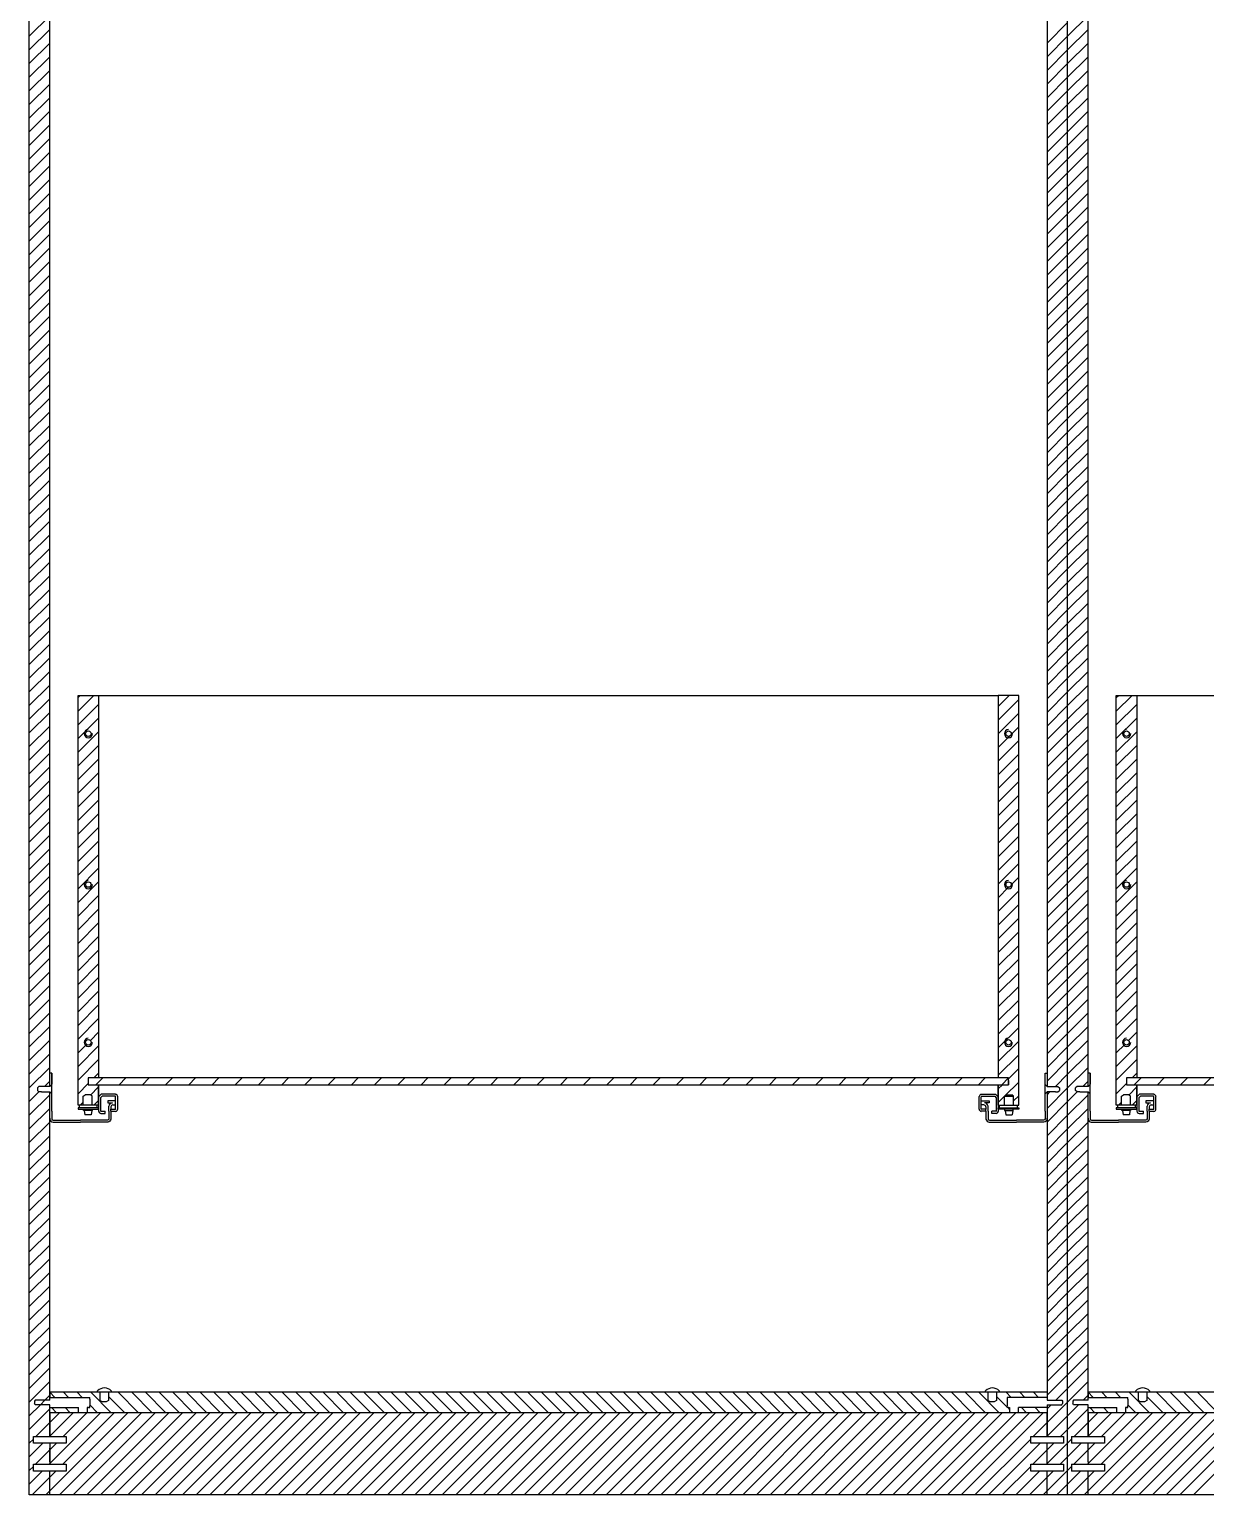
# Model space of a CAD drawing. Header units: centimetres. Extents: x -42 to 1204, y -514 to 706.
# Drawn here: x -41.6 to 44.5, y -510.8 to -403.5 of the extents above; entities that cross this region are included whole.
import ezdxf

# ---------------------------------------------------------------- set-up
doc = ezdxf.new("R2010")
doc.units = ezdxf.units.CM
doc.header["$MEASUREMENT"] = 0
for name, color, linetype in [('filatura', 8, 'Continuous'), ('Livello 1', 175, 'Continuous'), ('particolari', 7, 'Continuous')]:
    doc.layers.add(name, color=color, linetype=linetype)

msp = doc.modelspace()

# ---------------------------------------------------------------- hatches: boundary and pattern name
h = msp.add_hatch()
h.set_pattern_fill('JIS_WOOD', color=175, scale=1.7)
h.set_pattern_definition([(45, (-611.3846, -1293.5026), (-0.85, 0.85), [])])
h.paths.add_polyline_path([(30.11, -480.51), (30.11, -480.31), (-37.25, -480.31), (-37.25, -480.81), (-36.5, -480.81), (29.36, -480.81), (30.11, -480.81)])
h = msp.add_hatch()
h.set_pattern_fill('JIS_WOOD', color=175, scale=1.7)
h.set_pattern_definition([(45, (-535.3846, -1293.5026), (-0.85, 0.85), [])])
h.paths.add_polyline_path([(106.11, -480.51), (106.11, -480.31), (38.75, -480.31), (38.75, -480.81), (39.5, -480.81), (105.36, -480.81), (106.11, -480.81)])

# ---------------------------------------------------------------- linework, layer by layer
for p, q in [((-41.57, -510.83), (-41.57, -309.63)), ((34.43, -504.83), (34.43, -309.63)), ((34.43, -504.83), (34.43, -309.63)), ((32.93, -310.54), (32.93, -480.94)), ((-40.07, -406.48), (-40.07, -359.55)), ((35.93, -406.48), (35.93, -359.55)), ((-40.07, -407.98), (-40.07, -406.48)), ((35.93, -407.98), (35.93, -406.48)), ((-40.07, -454.9), (-40.07, -407.98)), ((35.93, -454.9), (35.93, -407.98)), ((-38, -482.31), (-38, -452.31)), ((-38, -452.31), (-36.5, -452.31)), ((-36.5, -452.31), (-36.5, -470.61)), ((-36.5, -452.31), (29.36, -452.31)), ((30.86, -452.31), (29.36, -452.31)), ((29.36, -452.31), (29.36, -470.61)), ((30.86, -482.31), (30.86, -452.31)), ((38, -482.31), (38, -452.31)), ((38, -452.31), (39.5, -452.31)), ((39.5, -452.31), (39.5, -470.61)), ((39.5, -452.31), (105.36, -452.31)), ((-40.07, -456.4), (-40.07, -454.9)), ((35.93, -456.4), (35.93, -454.9)), ((-40.07, -480.94), (-40.07, -456.4)), ((35.93, -480.94), (35.93, -456.4)), ((-36.5, -470.61), (-36.5, -480.31)), ((29.36, -470.61), (29.36, -479.51)), ((39.5, -470.61), (39.5, -479.51)), ((29.36, -479.51), (29.36, -480.31)), ((39.5, -479.51), (39.5, -480.31)), ((-40.07, -503.91), (-40.07, -481.34)), ((-37.25, -480.81), (-37.25, -480.81)), ((-36.5, -480.81), (-36.5, -481.41)), ((-36.5, -482.31), (-36.5, -480.81)), ((-36.5, -481.41), (-36.5, -481.61)), ((-36.5, -481.61), (-36.5, -481.81)), ((29.36, -480.81), (29.36, -481.41)), ((29.36, -482.31), (29.36, -480.81)), ((29.36, -481.41), (29.36, -481.61)), ((29.36, -481.61), (29.36, -481.81)), ((32.93, -481.34), (32.93, -503.91)), ((35.93, -503.91), (35.93, -481.34)), ((38.75, -480.81), (38.75, -480.81)), ((39.5, -480.81), (39.5, -481.41)), ((39.5, -482.31), (39.5, -480.81)), ((39.5, -481.41), (39.5, -481.61)), ((39.5, -481.61), (39.5, -481.81)), ((-36.5, -482.31), (-38, -482.31)), ((-36.5, -481.81), (-36.5, -482.31)), ((29.36, -481.81), (29.36, -482.31)), ((29.36, -482.31), (30.86, -482.31)), ((39.5, -482.31), (38, -482.31)), ((39.5, -481.81), (39.5, -482.31)), ((-40.07, -503.91), (-40.07, -503.33)), ((-40.07, -503.33), (-40.07, -503.71)), ((-36.57, -503.33), (-40.07, -503.33)), ((32.93, -503.33), (-40.07, -503.33)), ((-35.57, -503.33), (-36.57, -503.33)), ((-36.37, -503.33), (-36.57, -503.33)), ((29.59, -503.33), (28.59, -503.33)), ((28.79, -503.33), (28.59, -503.33)), ((35.93, -503.91), (35.93, -503.33)), ((35.93, -503.33), (35.93, -503.71)), ((39.43, -503.33), (35.93, -503.33)), ((108.93, -503.33), (35.93, -503.33)), ((40.43, -503.33), (39.43, -503.33)), ((39.63, -503.33), (39.43, -503.33)), ((-40.07, -504.83), (-40.07, -504.24)), ((-40.07, -506.56), (-40.07, -504.24)), ((-40.07, -504.83), (-40.07, -506.56)), ((-40.07, -504.83), (-40.07, -506.56)), ((32.93, -504.83), (-40.07, -504.83)), ((32.93, -504.24), (32.93, -504.83)), ((32.93, -506.56), (32.93, -504.83)), ((32.93, -504.83), (32.93, -506.56)), ((34.43, -510.83), (34.43, -504.83)), ((34.43, -510.83), (34.43, -504.83)), ((35.93, -504.83), (35.93, -504.24)), ((35.93, -506.56), (35.93, -504.24)), ((35.93, -504.83), (35.93, -506.56)), ((35.93, -504.83), (35.93, -506.56)), ((108.93, -504.83), (35.93, -504.83)), ((-41.57, -507.03), (-41.57, -506.93)), ((-41.57, -507.33), (-41.57, -507.03)), ((-41.57, -507.43), (-41.57, -507.33)), ((-40.07, -507.06), (-40.07, -508.43)), ((-40.07, -508.43), (-40.07, -507.43)), ((32.93, -508.6), (32.93, -507.06)), ((35.93, -508.43), (35.93, -507.06)), ((-40.07, -508.43), (-40.07, -508.6)), ((35.93, -508.43), (35.93, -508.6)), ((-41.27, -508.6), (-40.07, -508.6)), ((-40.07, -510.83), (-40.07, -509.1)), ((-40.07, -510.83), (-40.07, -509.1)), ((32.93, -510.83), (32.93, -509.1)), ((35.93, -510.83), (35.93, -509.1)), ((35.93, -510.83), (35.93, -509.1)), ((34.43, -510.83), (-41.57, -510.83)), ((110.43, -510.83), (34.43, -510.83))]:
    msp.add_line(p, q)
at = {"color": 175, "linetype": 'Continuous'}
for p, q in [((-41.57, -404.05), (-40.07, -402.55)), ((32.93, -404.55), (34.43, -403.05)), ((34.43, -404.05), (35.93, -402.55)), ((-41.57, -405.05), (-40.07, -403.55)), ((32.93, -405.55), (34.43, -404.05)), ((34.43, -405.05), (35.93, -403.55)), ((-41.57, -406.05), (-40.07, -404.55)), ((32.93, -406.55), (34.43, -405.05)), ((34.43, -406.05), (35.93, -404.55)), ((-41.57, -407.05), (-40.07, -405.55)), ((-41.57, -408.05), (-40.07, -406.55)), ((32.93, -407.55), (34.43, -406.05)), ((34.43, -407.05), (35.93, -405.55)), ((34.43, -408.05), (35.93, -406.55)), ((-41.57, -409.05), (-40.07, -407.55)), ((32.93, -408.55), (34.43, -407.05)), ((34.43, -409.05), (35.93, -407.55)), ((-41.57, -410.05), (-40.07, -408.55)), ((32.93, -409.55), (34.43, -408.05)), ((34.43, -410.05), (35.93, -408.55)), ((-41.57, -411.05), (-40.07, -409.55)), ((32.93, -410.55), (34.43, -409.05)), ((34.43, -411.05), (35.93, -409.55)), ((-41.57, -412.05), (-40.07, -410.55)), ((32.93, -411.55), (34.43, -410.05)), ((34.43, -412.05), (35.93, -410.55)), ((-41.57, -413.05), (-40.07, -411.55)), ((32.93, -412.55), (34.43, -411.05)), ((34.43, -413.05), (35.93, -411.55)), ((-41.57, -414.05), (-40.07, -412.55)), ((32.93, -413.55), (34.43, -412.05)), ((34.43, -414.05), (35.93, -412.55)), ((-41.57, -415.05), (-40.07, -413.55)), ((32.93, -414.55), (34.43, -413.05)), ((32.93, -415.55), (34.43, -414.05)), ((34.43, -415.05), (35.93, -413.55)), ((-41.57, -416.05), (-40.07, -414.55)), ((32.93, -416.55), (34.43, -415.05)), ((34.43, -416.05), (35.93, -414.55)), ((-41.57, -417.05), (-40.07, -415.55)), ((32.93, -417.55), (34.43, -416.05)), ((34.43, -417.05), (35.93, -415.55)), ((-41.57, -418.05), (-40.07, -416.55)), ((32.93, -418.55), (34.43, -417.05)), ((34.43, -418.05), (35.93, -416.55)), ((-41.57, -419.05), (-40.07, -417.55)), ((32.93, -419.55), (34.43, -418.05)), ((34.43, -419.05), (35.93, -417.55)), ((-41.57, -420.05), (-40.07, -418.55)), ((32.93, -420.55), (34.43, -419.05)), ((34.43, -420.05), (35.93, -418.55)), ((-41.57, -421.05), (-40.07, -419.55)), ((32.93, -421.55), (34.43, -420.05)), ((34.43, -421.05), (35.93, -419.55)), ((-41.57, -422.05), (-40.07, -420.55)), ((-41.57, -423.05), (-40.07, -421.55)), ((32.93, -422.55), (34.43, -421.05)), ((34.43, -422.05), (35.93, -420.55)), ((34.43, -423.05), (35.93, -421.55)), ((-41.57, -424.05), (-40.07, -422.55)), ((32.93, -423.55), (34.43, -422.05)), ((34.43, -424.05), (35.93, -422.55)), ((-41.57, -425.05), (-40.07, -423.55)), ((32.93, -424.55), (34.43, -423.05)), ((34.43, -425.05), (35.93, -423.55)), ((-41.57, -426.05), (-40.07, -424.55)), ((32.93, -425.55), (34.43, -424.05)), ((34.43, -426.05), (35.93, -424.55)), ((-41.57, -427.05), (-40.07, -425.55)), ((32.93, -426.55), (34.43, -425.05)), ((34.43, -427.05), (35.93, -425.55)), ((-41.57, -428.05), (-40.07, -426.55)), ((32.93, -427.55), (34.43, -426.05)), ((34.43, -428.05), (35.93, -426.55)), ((-41.57, -429.05), (-40.07, -427.55)), ((32.93, -428.55), (34.43, -427.05)), ((32.93, -429.55), (34.43, -428.05)), ((34.43, -429.05), (35.93, -427.55)), ((-41.57, -430.05), (-40.07, -428.55)), ((32.93, -430.55), (34.43, -429.05)), ((34.43, -430.05), (35.93, -428.55)), ((-41.57, -431.05), (-40.07, -429.55)), ((32.93, -431.55), (34.43, -430.05)), ((34.43, -431.05), (35.93, -429.55)), ((-41.57, -432.05), (-40.07, -430.55)), ((32.93, -432.55), (34.43, -431.05)), ((34.43, -432.05), (35.93, -430.55)), ((-41.57, -433.05), (-40.07, -431.55)), ((32.93, -433.55), (34.43, -432.05)), ((34.43, -433.05), (35.93, -431.55)), ((-41.57, -434.05), (-40.07, -432.55)), ((32.93, -434.55), (34.43, -433.05)), ((34.43, -434.05), (35.93, -432.55)), ((-41.57, -435.05), (-40.07, -433.55)), ((32.93, -435.55), (34.43, -434.05)), ((34.43, -435.05), (35.93, -433.55)), ((-41.57, -436.05), (-40.07, -434.55)), ((-41.57, -437.05), (-40.07, -435.55)), ((32.93, -436.55), (34.43, -435.05)), ((34.43, -436.05), (35.93, -434.55)), ((34.43, -437.05), (35.93, -435.55)), ((-41.57, -438.05), (-40.07, -436.55)), ((32.93, -437.55), (34.43, -436.05)), ((34.43, -438.05), (35.93, -436.55)), ((-41.57, -439.05), (-40.07, -437.55)), ((32.93, -438.55), (34.43, -437.05)), ((34.43, -439.05), (35.93, -437.55)), ((-41.57, -440.05), (-40.07, -438.55)), ((32.93, -439.55), (34.43, -438.05)), ((34.43, -440.05), (35.93, -438.55)), ((-41.57, -441.05), (-40.07, -439.55)), ((32.93, -440.55), (34.43, -439.05)), ((34.43, -441.05), (35.93, -439.55)), ((-41.57, -442.05), (-40.07, -440.55)), ((32.93, -441.55), (34.43, -440.05)), ((34.43, -442.05), (35.93, -440.55)), ((-41.57, -443.05), (-40.07, -441.55)), ((32.93, -442.55), (34.43, -441.05)), ((34.43, -443.05), (35.93, -441.55)), ((-41.57, -444.05), (-40.07, -442.55)), ((32.93, -443.55), (34.43, -442.05)), ((32.93, -444.55), (34.43, -443.05)), ((34.43, -444.05), (35.93, -442.55)), ((-41.57, -445.05), (-40.07, -443.55)), ((32.93, -445.55), (34.43, -444.05)), ((34.43, -445.05), (35.93, -443.55)), ((-41.57, -446.05), (-40.07, -444.55)), ((32.93, -446.55), (34.43, -445.05)), ((34.43, -446.05), (35.93, -444.55)), ((-41.57, -447.05), (-40.07, -445.55)), ((32.93, -447.55), (34.43, -446.05)), ((34.43, -447.05), (35.93, -445.55)), ((-41.57, -448.05), (-40.07, -446.55)), ((32.93, -448.55), (34.43, -447.05)), ((34.43, -448.05), (35.93, -446.55)), ((-41.57, -449.05), (-40.07, -447.55)), ((32.93, -449.55), (34.43, -448.05)), ((34.43, -449.05), (35.93, -447.55)), ((-41.57, -450.05), (-40.07, -448.55)), ((32.93, -450.55), (34.43, -449.05)), ((34.43, -450.05), (35.93, -448.55)), ((-41.57, -451.05), (-40.07, -449.55)), ((-41.57, -452.05), (-40.07, -450.55)), ((32.93, -451.55), (34.43, -450.05)), ((34.43, -451.05), (35.93, -449.55)), ((34.43, -452.05), (35.93, -450.55)), ((-41.57, -453.05), (-40.07, -451.55)), ((32.93, -452.55), (34.43, -451.05)), ((34.43, -453.05), (35.93, -451.55)), ((-41.57, -454.05), (-40.07, -452.55)), ((-38, -452.47), (-37.84, -452.31)), ((-38, -453.47), (-36.84, -452.31)), ((29.36, -453.12), (30.16, -452.31)), ((29.36, -454.12), (30.86, -452.62)), ((32.93, -453.55), (34.43, -452.05)), ((34.43, -454.05), (35.93, -452.55)), ((38, -452.47), (38.16, -452.31)), ((38, -453.47), (39.16, -452.31)), ((-41.57, -455.05), (-40.07, -453.55)), ((-38, -454.47), (-36.5, -452.97)), ((29.36, -455.12), (30.86, -453.62)), ((32.93, -454.55), (34.43, -453.05)), ((34.43, -455.05), (35.93, -453.55)), ((38, -454.47), (39.5, -452.97)), ((-41.57, -456.05), (-40.07, -454.55)), ((-38, -455.47), (-36.5, -453.97)), ((30.3, -455.18), (30.86, -454.62)), ((32.93, -455.55), (34.43, -454.05)), ((34.43, -456.05), (35.93, -454.55)), ((38, -455.47), (39.5, -453.97)), ((-41.57, -457.05), (-40.07, -455.55)), ((-38, -456.47), (-36.5, -454.97)), ((29.36, -456.12), (30.18, -455.3)), ((29.36, -457.12), (30.86, -455.62)), ((32.93, -456.55), (34.43, -455.05)), ((34.43, -457.05), (35.93, -455.55)), ((38, -456.47), (39.5, -454.97)), ((-41.57, -458.05), (-40.07, -456.55)), ((-38, -457.47), (-36.5, -455.97)), ((-38, -458.47), (-36.5, -456.97)), ((29.36, -458.12), (30.86, -456.62)), ((32.93, -457.55), (34.43, -456.05)), ((34.43, -458.05), (35.93, -456.55)), ((38, -457.47), (39.5, -455.97)), ((38, -458.47), (39.5, -456.97)), ((-41.57, -459.05), (-40.07, -457.55)), ((-38, -459.47), (-36.5, -457.97)), ((29.36, -459.12), (30.86, -457.62)), ((32.93, -458.55), (34.43, -457.05)), ((32.93, -459.55), (34.43, -458.05)), ((34.43, -459.05), (35.93, -457.55)), ((38, -459.47), (39.5, -457.97)), ((-41.57, -460.05), (-40.07, -458.55)), ((-38, -460.47), (-36.5, -458.97)), ((29.36, -460.12), (30.86, -458.62)), ((32.93, -460.55), (34.43, -459.05)), ((34.43, -460.05), (35.93, -458.55)), ((38, -460.47), (39.5, -458.97)), ((-41.57, -461.05), (-40.07, -459.55)), ((-38, -461.47), (-36.5, -459.97)), ((29.36, -461.12), (30.86, -459.62)), ((32.93, -461.55), (34.43, -460.05)), ((34.43, -461.05), (35.93, -459.55)), ((38, -461.47), (39.5, -459.97)), ((-41.57, -462.05), (-40.07, -460.55)), ((-38, -462.47), (-36.5, -460.97)), ((29.36, -462.12), (30.86, -460.62)), ((32.93, -462.55), (34.43, -461.05)), ((34.43, -462.05), (35.93, -460.55)), ((38, -462.47), (39.5, -460.97)), ((-41.57, -463.05), (-40.07, -461.55)), ((-38, -463.47), (-36.5, -461.97)), ((29.36, -463.12), (30.86, -461.62)), ((32.93, -463.55), (34.43, -462.05)), ((34.43, -463.05), (35.93, -461.55)), ((38, -463.47), (39.5, -461.97)), ((-41.57, -464.05), (-40.07, -462.55)), ((-38, -464.47), (-36.5, -462.97)), ((29.36, -464.12), (30.86, -462.62)), ((32.93, -464.55), (34.43, -463.05)), ((34.43, -464.05), (35.93, -462.55)), ((38, -464.47), (39.5, -462.97)), ((-41.57, -465.05), (-40.07, -463.55)), ((-38, -465.47), (-36.5, -463.97)), ((29.36, -465.12), (30.86, -463.62)), ((32.93, -465.55), (34.43, -464.05)), ((34.43, -465.05), (35.93, -463.55)), ((38, -465.47), (39.5, -463.97)), ((-41.57, -466.05), (-40.07, -464.55)), ((-41.57, -467.05), (-40.07, -465.55)), ((-38, -466.47), (-36.5, -464.97)), ((29.36, -466.12), (30.86, -464.62)), ((32.93, -466.55), (34.43, -465.05)), ((34.43, -466.05), (35.93, -464.55)), ((34.43, -467.05), (35.93, -465.55)), ((38, -466.47), (39.5, -464.97)), ((-41.57, -468.05), (-40.07, -466.55)), ((-38, -467.47), (-36.5, -465.97)), ((29.36, -467.12), (30.11, -466.36)), ((29.36, -468.12), (30.86, -466.62)), ((30.31, -466.17), (30.86, -465.62)), ((32.93, -467.55), (34.43, -466.05)), ((34.43, -468.05), (35.93, -466.55)), ((38, -467.47), (39.5, -465.97)), ((-41.57, -469.05), (-40.07, -467.55)), ((-38, -468.47), (-36.5, -466.97)), ((29.36, -469.12), (30.86, -467.62)), ((32.93, -468.55), (34.43, -467.05)), ((34.43, -469.05), (35.93, -467.55)), ((38, -468.47), (39.5, -466.97)), ((-41.57, -470.05), (-40.07, -468.55)), ((-38, -469.47), (-36.5, -467.97)), ((29.36, -470.12), (30.86, -468.62)), ((32.93, -469.55), (34.43, -468.05)), ((34.43, -470.05), (35.93, -468.55)), ((38, -469.47), (39.5, -467.97)), ((-41.57, -471.05), (-40.07, -469.55)), ((-38, -470.47), (-36.5, -468.97)), ((29.36, -471.12), (30.86, -469.62)), ((32.93, -470.55), (34.43, -469.05)), ((34.43, -471.05), (35.93, -469.55)), ((38, -470.47), (39.5, -468.97)), ((-41.57, -472.05), (-40.07, -470.55)), ((-38, -471.47), (-36.5, -469.97)), ((29.36, -472.12), (30.86, -470.62)), ((32.93, -471.55), (34.43, -470.05)), ((34.43, -472.05), (35.93, -470.55)), ((38, -471.47), (39.5, -469.97)), ((-41.57, -473.05), (-40.07, -471.55)), ((-38, -472.47), (-36.5, -470.97)), ((-38, -473.47), (-36.5, -471.97)), ((29.36, -473.12), (30.86, -471.62)), ((32.93, -472.55), (34.43, -471.05)), ((34.43, -473.05), (35.93, -471.55)), ((38, -472.47), (39.5, -470.97)), ((38, -473.47), (39.5, -471.97)), ((-41.57, -474.05), (-40.07, -472.55)), ((-38, -474.47), (-36.5, -472.97)), ((29.36, -474.12), (30.86, -472.62)), ((32.93, -473.55), (34.43, -472.05)), ((32.93, -474.55), (34.43, -473.05)), ((34.43, -474.05), (35.93, -472.55)), ((38, -474.47), (39.5, -472.97)), ((-41.57, -475.05), (-40.07, -473.55)), ((-38, -475.47), (-36.5, -473.97)), ((29.36, -475.12), (30.86, -473.62)), ((32.93, -475.55), (34.43, -474.05)), ((34.43, -475.05), (35.93, -473.55)), ((38, -475.47), (39.5, -473.97)), ((-41.57, -476.05), (-40.07, -474.55)), ((-38, -476.47), (-36.5, -474.97)), ((29.36, -476.12), (30.86, -474.62)), ((32.93, -476.55), (34.43, -475.05)), ((34.43, -476.05), (35.93, -474.55)), ((38, -476.47), (39.5, -474.97)), ((-41.57, -477.05), (-40.07, -475.55)), ((-38, -477.47), (-36.5, -475.97)), ((29.36, -477.12), (30.86, -475.62)), ((32.93, -477.55), (34.43, -476.05)), ((34.43, -477.05), (35.93, -475.55)), ((38, -477.47), (39.5, -475.97)), ((-41.57, -478.05), (-40.07, -476.55)), ((-37.1, -477.58), (-36.5, -476.97)), ((29.36, -478.12), (30.86, -476.62)), ((32.93, -478.55), (34.43, -477.05)), ((34.43, -478.05), (35.93, -476.55)), ((38.9, -477.58), (39.5, -476.97)), ((-41.57, -479.05), (-40.07, -477.55)), ((-38, -478.47), (-37.38, -477.86)), ((-38, -479.47), (-36.5, -477.97)), ((29.36, -479.12), (30.86, -477.62)), ((32.93, -479.55), (34.43, -478.05)), ((34.43, -479.05), (35.93, -477.55)), ((38, -478.47), (38.62, -477.86)), ((38, -479.47), (39.5, -477.97)), ((-41.57, -480.05), (-40.07, -478.55)), ((-41.57, -481.05), (-40.07, -479.55)), ((-38, -480.47), (-36.5, -478.97)), ((29.36, -480.12), (30.86, -478.62)), ((32.93, -480.55), (34.43, -479.05)), ((34.43, -480.05), (35.93, -478.55)), ((34.43, -481.05), (35.93, -479.55)), ((38, -480.47), (39.5, -478.97)), ((-40.46, -480.94), (-40.07, -480.55)), ((-36.84, -480.31), (-36.5, -479.97)), ((29.84, -481.63), (30.86, -480.62)), ((30.11, -480.37), (30.86, -479.62)), ((33.54, -480.94), (34.43, -480.05)), ((35.54, -480.94), (35.93, -480.55)), ((39.16, -480.31), (39.5, -479.97)), ((-41.57, -482.05), (-40.86, -481.34)), ((-41.57, -483.05), (-40.07, -481.55)), ((-38, -481.47), (-37.25, -480.72)), ((-37.09, -481.57), (-36.5, -480.97)), ((29.36, -481.12), (29.66, -480.81)), ((29.36, -482.12), (29.82, -481.66)), ((30.48, -481.99), (30.86, -481.62)), ((32.93, -482.55), (34.43, -481.05)), ((32.93, -481.55), (33.14, -481.34)), ((34.43, -482.05), (35.14, -481.34)), ((34.43, -483.05), (35.93, -481.55)), ((38, -481.47), (38.75, -480.72)), ((38.91, -481.57), (39.5, -480.97)), ((-41.57, -484.05), (-40.07, -482.55)), ((-37.84, -482.31), (-37.62, -482.1)), ((-36.84, -482.31), (-36.5, -481.97)), ((32.93, -483.55), (34.43, -482.05)), ((34.43, -484.05), (35.93, -482.55)), ((38.16, -482.31), (38.38, -482.1)), ((39.16, -482.31), (39.5, -481.97)), ((-41.57, -485.05), (-40.07, -483.55)), ((32.93, -484.55), (34.43, -483.05)), ((34.43, -485.05), (35.93, -483.55)), ((-41.57, -486.05), (-40.07, -484.55)), ((32.93, -485.55), (34.43, -484.05)), ((34.43, -486.05), (35.93, -484.55)), ((-41.57, -487.05), (-40.07, -485.55)), ((32.93, -486.55), (34.43, -485.05)), ((34.43, -487.05), (35.93, -485.55)), ((-41.57, -488.05), (-40.07, -486.55)), ((32.93, -487.55), (34.43, -486.05)), ((32.93, -488.55), (34.43, -487.05)), ((34.43, -488.05), (35.93, -486.55)), ((-41.57, -489.05), (-40.07, -487.55)), ((32.93, -489.55), (34.43, -488.05)), ((34.43, -489.05), (35.93, -487.55)), ((-41.57, -490.05), (-40.07, -488.55)), ((32.93, -490.55), (34.43, -489.05)), ((34.43, -490.05), (35.93, -488.55)), ((-41.57, -491.05), (-40.07, -489.55)), ((32.93, -491.55), (34.43, -490.05)), ((34.43, -491.05), (35.93, -489.55)), ((-41.57, -492.05), (-40.07, -490.55)), ((32.93, -492.55), (34.43, -491.05)), ((34.43, -492.05), (35.93, -490.55)), ((-41.57, -493.05), (-40.07, -491.55)), ((32.93, -493.55), (34.43, -492.05)), ((34.43, -493.05), (35.93, -491.55)), ((-41.57, -494.05), (-40.07, -492.55)), ((32.93, -494.55), (34.43, -493.05)), ((34.43, -494.05), (35.93, -492.55)), ((-41.57, -495.05), (-40.07, -493.55)), ((-41.57, -496.05), (-40.07, -494.55)), ((32.93, -495.55), (34.43, -494.05)), ((34.43, -495.05), (35.93, -493.55)), ((34.43, -496.05), (35.93, -494.55)), ((-41.57, -497.05), (-40.07, -495.55)), ((32.93, -496.55), (34.43, -495.05)), ((34.43, -497.05), (35.93, -495.55)), ((-41.57, -498.05), (-40.07, -496.55)), ((32.93, -497.55), (34.43, -496.05)), ((34.43, -498.05), (35.93, -496.55)), ((-41.57, -499.05), (-40.07, -497.55)), ((32.93, -498.55), (34.43, -497.05)), ((34.43, -499.05), (35.93, -497.55)), ((-41.57, -500.05), (-40.07, -498.55)), ((32.93, -499.55), (34.43, -498.05)), ((34.43, -500.05), (35.93, -498.55)), ((-41.57, -501.05), (-40.07, -499.55)), ((32.93, -500.55), (34.43, -499.05)), ((34.43, -501.05), (35.93, -499.55)), ((-41.57, -502.05), (-40.07, -500.55)), ((32.93, -501.55), (34.43, -500.05)), ((34.43, -502.05), (35.93, -500.55)), ((-41.57, -503.05), (-40.07, -501.55)), ((32.93, -502.55), (34.43, -501.05)), ((32.93, -503.55), (34.43, -502.05)), ((34.43, -503.05), (35.93, -501.55)), ((-41.57, -504.05), (-40.07, -502.55)), ((33.57, -503.91), (34.43, -503.05)), ((34.43, -504.05), (35.93, -502.55)), ((-40.76, -504.24), (-40.43, -503.91)), ((-40.43, -503.91), (-40.07, -503.55)), ((-39.69, -503.71), (-40.07, -503.33)), ((-38.69, -503.71), (-39.07, -503.33)), ((-37.69, -503.71), (-38.07, -503.33)), ((-35.57, -504.83), (-37.07, -503.33)), ((-34.57, -504.83), (-35.77, -503.63)), ((-33.57, -504.83), (-35.07, -503.33)), ((-32.57, -504.83), (-34.07, -503.33)), ((-31.57, -504.83), (-33.07, -503.33)), ((-30.57, -504.83), (-32.07, -503.33)), ((-29.57, -504.83), (-31.07, -503.33)), ((-28.57, -504.83), (-30.07, -503.33)), ((-27.57, -504.83), (-29.07, -503.33)), ((-26.57, -504.83), (-28.07, -503.33)), ((-25.57, -504.83), (-27.07, -503.33)), ((-24.57, -504.83), (-26.07, -503.33)), ((-23.57, -504.83), (-25.07, -503.33)), ((-22.57, -504.83), (-24.07, -503.33)), ((-21.57, -504.83), (-23.07, -503.33)), ((-20.57, -504.83), (-22.07, -503.33)), ((-19.57, -504.83), (-21.07, -503.33)), ((-18.57, -504.83), (-20.07, -503.33)), ((-17.57, -504.83), (-19.07, -503.33)), ((-16.57, -504.83), (-18.07, -503.33)), ((-15.57, -504.83), (-17.07, -503.33)), ((-14.57, -504.83), (-16.07, -503.33)), ((-13.57, -504.83), (-15.07, -503.33)), ((-12.57, -504.83), (-14.07, -503.33)), ((-11.57, -504.83), (-13.07, -503.33)), ((-10.57, -504.83), (-12.07, -503.33)), ((-9.57, -504.83), (-11.07, -503.33)), ((-8.57, -504.83), (-10.07, -503.33)), ((-7.57, -504.83), (-9.07, -503.33)), ((-6.57, -504.83), (-8.07, -503.33)), ((-5.57, -504.83), (-7.07, -503.33)), ((-4.57, -504.83), (-6.07, -503.33)), ((-3.57, -504.83), (-5.07, -503.33)), ((-2.57, -504.83), (-4.07, -503.33)), ((-1.57, -504.83), (-3.07, -503.33)), ((-0.57, -504.83), (-2.07, -503.33)), ((0.43, -504.83), (-1.07, -503.33)), ((1.43, -504.83), (-0.07, -503.33)), ((2.43, -504.83), (0.93, -503.33)), ((3.43, -504.83), (1.93, -503.33)), ((4.43, -504.83), (2.93, -503.33)), ((5.43, -504.83), (3.93, -503.33)), ((6.43, -504.83), (4.93, -503.33)), ((7.43, -504.83), (5.93, -503.33)), ((8.43, -504.83), (6.93, -503.33)), ((9.43, -504.83), (7.93, -503.33)), ((10.43, -504.83), (8.93, -503.33)), ((11.43, -504.83), (9.93, -503.33)), ((12.43, -504.83), (10.93, -503.33)), ((13.43, -504.83), (11.93, -503.33)), ((14.43, -504.83), (12.93, -503.33)), ((15.43, -504.83), (13.93, -503.33)), ((16.43, -504.83), (14.93, -503.33)), ((17.43, -504.83), (15.93, -503.33)), ((18.43, -504.83), (16.93, -503.33)), ((19.43, -504.83), (17.93, -503.33)), ((20.43, -504.83), (18.93, -503.33)), ((21.43, -504.83), (19.93, -503.33)), ((22.43, -504.83), (20.93, -503.33)), ((23.43, -504.83), (21.93, -503.33)), ((24.43, -504.83), (22.93, -503.33)), ((25.43, -504.83), (23.93, -503.33)), ((26.43, -504.83), (24.93, -503.33)), ((27.43, -504.83), (25.93, -503.33)), ((28.43, -504.83), (26.93, -503.33)), ((29.43, -504.83), (27.93, -503.33)), ((30.01, -504.41), (29.23, -503.63)), ((30.31, -503.71), (29.93, -503.33)), ((31.31, -503.71), (30.93, -503.33)), ((32.31, -503.71), (31.93, -503.33)), ((32.93, -505.55), (34.43, -504.05)), ((35.57, -503.91), (35.93, -503.55)), ((36.31, -503.71), (35.93, -503.33)), ((37.31, -503.71), (36.93, -503.33)), ((38.31, -503.71), (37.93, -503.33)), ((40.43, -504.83), (38.93, -503.33)), ((41.43, -504.83), (40.23, -503.63)), ((42.43, -504.83), (40.93, -503.33)), ((43.43, -504.83), (41.93, -503.33)), ((44.43, -504.83), (42.93, -503.33)), ((45.43, -504.83), (43.93, -503.33)), ((-41.57, -505.05), (-40.76, -504.24)), ((-41.57, -506.05), (-40.07, -504.55)), ((-40.07, -505.55), (-39.35, -504.83)), ((-40.07, -506.55), (-38.35, -504.83)), ((-40.07, -508.55), (-36.35, -504.83)), ((-40.07, -510.55), (-34.35, -504.83)), ((-39.57, -504.83), (-39.95, -504.44)), ((-39.35, -510.83), (-33.35, -504.83)), ((-39.12, -508.6), (-35.35, -504.83)), ((-39.08, -506.56), (-37.35, -504.83)), ((-38.57, -504.83), (-38.95, -504.44)), ((-38.35, -510.83), (-32.35, -504.83)), ((-37.35, -504.83), (-37.33, -504.8)), ((-37.35, -510.83), (-31.35, -504.83)), ((-36.57, -504.83), (-37.15, -504.25)), ((-36.35, -510.83), (-30.35, -504.83)), ((-35.35, -510.83), (-29.35, -504.83)), ((-34.35, -510.83), (-28.35, -504.83)), ((-33.35, -510.83), (-27.35, -504.83)), ((-32.35, -510.83), (-26.35, -504.83)), ((-31.35, -510.83), (-25.35, -504.83)), ((-30.35, -510.83), (-24.35, -504.83)), ((-29.35, -510.83), (-23.35, -504.83)), ((-28.35, -510.83), (-22.35, -504.83)), ((-27.35, -510.83), (-21.35, -504.83)), ((-26.35, -510.83), (-20.35, -504.83)), ((-25.35, -510.83), (-19.35, -504.83)), ((-24.35, -510.83), (-18.35, -504.83)), ((-23.35, -510.83), (-17.35, -504.83)), ((-22.35, -510.83), (-16.35, -504.83)), ((-21.35, -510.83), (-15.35, -504.83)), ((-20.35, -510.83), (-14.35, -504.83)), ((-19.35, -510.83), (-13.35, -504.83)), ((-18.35, -510.83), (-12.35, -504.83)), ((-17.35, -510.83), (-11.35, -504.83)), ((-16.35, -510.83), (-10.35, -504.83)), ((-15.35, -510.83), (-9.35, -504.83)), ((-14.35, -510.83), (-8.35, -504.83)), ((-13.35, -510.83), (-7.35, -504.83)), ((-12.35, -510.83), (-6.35, -504.83)), ((-11.35, -510.83), (-5.35, -504.83)), ((-10.35, -510.83), (-4.35, -504.83)), ((-9.35, -510.83), (-3.35, -504.83)), ((-8.35, -510.83), (-2.35, -504.83)), ((-7.35, -510.83), (-1.35, -504.83)), ((-6.35, -510.83), (-0.35, -504.83)), ((-5.35, -510.83), (0.65, -504.83)), ((-4.35, -510.83), (1.65, -504.83)), ((-3.35, -510.83), (2.65, -504.83)), ((-2.35, -510.83), (3.65, -504.83)), ((-1.35, -510.83), (4.65, -504.83)), ((-0.35, -510.83), (5.65, -504.83)), ((0.65, -510.83), (6.65, -504.83)), ((1.65, -510.83), (7.65, -504.83)), ((2.65, -510.83), (8.65, -504.83)), ((3.65, -510.83), (9.65, -504.83)), ((4.65, -510.83), (10.65, -504.83)), ((5.65, -510.83), (11.65, -504.83)), ((6.65, -510.83), (12.65, -504.83)), ((7.65, -510.83), (13.65, -504.83)), ((8.65, -510.83), (14.65, -504.83)), ((9.65, -510.83), (15.65, -504.83)), ((10.65, -510.83), (16.65, -504.83)), ((11.65, -510.83), (17.65, -504.83)), ((12.65, -510.83), (18.65, -504.83)), ((13.65, -510.83), (19.65, -504.83)), ((14.65, -510.83), (20.65, -504.83)), ((15.65, -510.83), (21.65, -504.83)), ((16.65, -510.83), (22.65, -504.83)), ((17.65, -510.83), (23.65, -504.83)), ((18.65, -510.83), (24.65, -504.83)), ((19.65, -510.83), (25.65, -504.83)), ((20.65, -510.83), (26.65, -504.83)), ((21.65, -510.83), (27.65, -504.83)), ((22.65, -510.83), (28.65, -504.83)), ((23.65, -510.83), (29.65, -504.83)), ((24.65, -510.83), (30.65, -504.83)), ((25.65, -510.83), (31.65, -504.83)), ((26.65, -510.83), (32.65, -504.83)), ((31.43, -504.83), (31.05, -504.44)), ((32.43, -504.83), (32.05, -504.44)), ((32.93, -504.55), (33.24, -504.24)), ((32.93, -506.55), (34.43, -505.05)), ((34.43, -505.05), (35.24, -504.24)), ((34.43, -506.05), (35.93, -504.55)), ((35.93, -505.55), (36.65, -504.83)), ((35.93, -506.55), (37.65, -504.83)), ((35.93, -508.55), (39.65, -504.83)), ((35.93, -510.55), (41.65, -504.83)), ((36.43, -504.83), (36.05, -504.44)), ((36.65, -510.83), (42.65, -504.83)), ((36.88, -508.6), (40.65, -504.83)), ((36.92, -506.56), (38.65, -504.83)), ((37.43, -504.83), (37.05, -504.44)), ((37.65, -510.83), (43.65, -504.83)), ((38.65, -504.83), (38.67, -504.8)), ((38.65, -510.83), (44.65, -504.83)), ((39.43, -504.83), (38.85, -504.25)), ((39.65, -510.83), (45.65, -504.83)), ((40.65, -510.83), (46.65, -504.83)), ((41.65, -510.83), (47.65, -504.83)), ((42.65, -510.83), (48.65, -504.83)), ((43.65, -510.83), (49.65, -504.83)), ((-41.08, -506.56), (-40.07, -505.55)), ((31.92, -506.56), (32.93, -505.55)), ((33.92, -506.56), (34.43, -506.05)), ((34.92, -506.56), (35.93, -505.55)), ((-41.57, -507.05), (-41.27, -506.75)), ((-41.57, -508.05), (-40.58, -507.06)), ((-40.08, -506.56), (-40.07, -506.55)), ((-40.07, -507.55), (-39.58, -507.06)), ((27.65, -510.83), (31.73, -506.75)), ((28.65, -510.83), (32.42, -507.06)), ((32.92, -506.56), (32.93, -506.55)), ((32.93, -508.55), (34.73, -506.75)), ((32.93, -507.55), (33.42, -507.06)), ((34.43, -508.05), (35.42, -507.06)), ((35.92, -506.56), (35.93, -506.55)), ((35.93, -507.55), (36.42, -507.06)), ((-41.12, -508.6), (-40.07, -507.55)), ((31.88, -508.6), (32.93, -507.55)), ((33.88, -508.6), (34.43, -508.05)), ((34.88, -508.6), (35.93, -507.55)), ((-41.57, -509.05), (-41.27, -508.75)), ((-41.57, -510.05), (-40.62, -509.1)), ((-41.35, -510.83), (-40.07, -509.55)), ((-40.12, -508.6), (-40.07, -508.55)), ((-40.07, -509.55), (-39.62, -509.1)), ((29.65, -510.83), (31.73, -508.75)), ((30.65, -510.83), (32.38, -509.1)), ((31.65, -510.83), (32.93, -509.55)), ((32.88, -508.6), (32.93, -508.55)), ((32.93, -510.55), (34.73, -508.75)), ((32.93, -509.55), (33.38, -509.1)), ((34.43, -510.05), (35.38, -509.1)), ((34.65, -510.83), (35.93, -509.55)), ((35.88, -508.6), (35.93, -508.55)), ((35.93, -509.55), (36.38, -509.1)), ((-40.35, -510.83), (-40.07, -510.55)), ((32.65, -510.83), (32.93, -510.55)), ((33.65, -510.83), (34.43, -510.05)), ((35.65, -510.83), (35.93, -510.55))]:
    msp.add_line(p, q, dxfattribs=at)
for points in [[(30.11, -480.51), (30.11, -480.81), (30.11, -480.31), (-37.25, -480.31), (-37.25, -480.81), (-36.5, -480.81), (29.36, -480.81), (30.11, -480.81), (30.11, -480.81)], [(106.11, -480.51), (106.11, -480.81), (106.11, -480.31), (38.75, -480.31), (38.75, -480.81), (39.5, -480.81), (105.36, -480.81), (106.11, -480.81), (106.11, -480.81)]]:
    msp.add_lwpolyline(points)
msp.add_arc((-36.31, -482.73), 0.0346, 191.6025, 256.8524)
at = {"layer": 'filatura'}
for centre in [(-37.25, -455.11), (30.11, -455.11), (38.75, -455.11), (-37.25, -466.16), (30.11, -466.16), (38.75, -466.16), (-37.25, -477.71), (30.11, -477.71), (38.75, -477.71), (38.75, -477.71)]:
    msp.add_arc(centre, 0.3, 90, 0, dxfattribs=at)
at = {"layer": 'Livello 1'}
msp.add_line((30.05, -504.44), (30.19, -504.58), dxfattribs=at)
at = {"layer": 'particolari'}
for p, q in [((-39.92, -479.96), (-40.07, -479.96)), ((-39.92, -482.76), (-39.92, -479.96)), ((-39.92, -479.96), (-39.92, -480.71)), ((-39.92, -479.96), (-39.92, -480.76)), ((32.78, -482.76), (32.78, -479.96)), ((32.78, -479.96), (32.93, -479.96)), ((36.08, -479.96), (35.93, -479.96)), ((36.08, -482.76), (36.08, -479.96)), ((36.08, -479.96), (36.08, -480.71)), ((36.08, -479.96), (36.08, -480.76)), ((-40.87, -480.94), (-40.98, -481.04)), ((-40.98, -481.04), (-40.98, -481.24)), ((-40.87, -481.34), (-40.98, -481.24)), ((-40.07, -480.94), (-40.87, -480.94)), ((-40.68, -481.34), (-40.87, -481.34)), ((-40.68, -481.34), (-40.07, -481.34)), ((-40.07, -480.94), (-39.92, -480.8)), ((-40.07, -481.34), (-39.92, -481.47)), ((-37.62, -481.65), (-37.48, -481.56)), ((-37.62, -482.31), (-37.62, -481.65)), ((-37.1, -481.56), (-37.48, -481.56)), ((-36.96, -481.65), (-37.1, -481.56)), ((-36.96, -482.31), (-36.96, -481.65)), ((-36.3, -481.51), (-36.5, -481.71)), ((-36.23, -481.66), (-36.35, -481.77)), ((-35.26, -481.51), (-36.3, -481.51)), ((-35.27, -481.66), (-36.23, -481.66)), ((-35.25, -482.59), (-35.25, -481.69)), ((-35.1, -482.6), (-35.1, -481.68)), ((27.96, -482.6), (27.96, -481.68)), ((28.11, -482.59), (28.11, -481.69)), ((28.13, -481.51), (29.16, -481.51)), ((28.14, -481.66), (29.1, -481.66)), ((29.1, -481.66), (29.21, -481.77)), ((29.16, -481.51), (29.36, -481.71)), ((29.82, -481.65), (29.96, -481.56)), ((29.82, -482.31), (29.82, -481.65)), ((29.82, -481.65), (30.48, -481.65)), ((29.96, -481.56), (30.34, -481.56)), ((30.48, -481.65), (30.34, -481.56)), ((30.48, -482.31), (30.48, -481.65)), ((32.93, -480.94), (32.78, -480.8)), ((32.93, -481.34), (32.78, -481.47)), ((32.93, -480.94), (33.73, -480.94)), ((33.54, -481.34), (32.93, -481.34)), ((33.54, -481.34), (33.73, -481.34)), ((33.73, -480.94), (33.84, -481.04)), ((33.73, -481.34), (33.84, -481.24)), ((33.84, -481.04), (33.84, -481.24)), ((35.13, -480.94), (35.02, -481.04)), ((35.02, -481.24), (35.02, -481.04)), ((35.13, -481.34), (35.02, -481.24)), ((35.93, -480.94), (35.13, -480.94)), ((35.32, -481.34), (35.13, -481.34)), ((35.32, -481.34), (35.93, -481.34)), ((35.93, -480.94), (36.08, -480.8)), ((35.93, -481.34), (36.08, -481.47)), ((38.38, -481.65), (38.52, -481.56)), ((38.38, -482.31), (38.38, -481.65)), ((38.9, -481.56), (38.52, -481.56)), ((39.04, -481.65), (38.9, -481.56)), ((39.04, -482.31), (39.04, -481.65)), ((39.7, -481.51), (39.5, -481.71)), ((39.77, -481.66), (39.65, -481.77)), ((40.74, -481.51), (39.7, -481.51)), ((40.73, -481.66), (39.77, -481.66)), ((40.75, -482.59), (40.75, -481.69)), ((40.9, -482.6), (40.9, -481.68)), ((-36.5, -482.51), (-38, -482.51)), ((-38, -482.51), (-38, -482.61)), ((-38, -482.61), (-36.5, -482.61)), ((-37.9, -482.51), (-37.9, -482.31)), ((-37.59, -482.69), (-37.59, -482.61)), ((-36.96, -482.69), (-37.59, -482.69)), ((-37.55, -482.69), (-37.51, -483.01)), ((-37, -482.69), (-37.04, -483.01)), ((-36.96, -482.61), (-36.96, -482.69)), ((-36.6, -482.51), (-36.6, -482.31)), ((-36.5, -482.31), (-36.5, -482.74)), ((-36.5, -482.61), (-36.5, -482.51)), ((-36.35, -481.77), (-36.35, -482.74)), ((-36.32, -482.76), (-36.02, -482.76)), ((-36.02, -482.91), (-36.02, -482.76)), ((-35.25, -481.99), (-35.83, -481.99)), ((-35.83, -481.99), (-35.83, -482.14)), ((-35.83, -482.14), (-35.49, -482.14)), ((-35.75, -482.76), (-35.75, -482.39)), ((-35.6, -482.44), (-35.6, -482.61)), ((-35.6, -482.61), (-35.27, -482.61)), ((-35.6, -482.76), (-35.6, -482.61)), ((-35.6, -482.76), (-35.25, -482.76)), ((-35.44, -482.29), (-35.25, -482.29)), ((28.11, -481.99), (28.69, -481.99)), ((28.31, -482.29), (28.11, -482.29)), ((28.46, -482.76), (28.11, -482.76)), ((28.46, -482.61), (28.14, -482.61)), ((28.69, -482.14), (28.35, -482.14)), ((28.46, -482.44), (28.46, -482.61)), ((28.46, -482.76), (28.46, -482.61)), ((28.61, -482.76), (28.61, -482.39)), ((28.69, -481.99), (28.69, -482.14)), ((28.89, -482.91), (28.89, -482.76)), ((29.18, -482.76), (28.89, -482.76)), ((29.21, -481.77), (29.21, -482.74)), ((29.36, -482.31), (29.36, -482.74)), ((29.36, -482.61), (29.36, -482.51)), ((29.36, -482.51), (30.86, -482.51)), ((30.86, -482.61), (29.36, -482.61)), ((29.46, -482.51), (29.46, -482.31)), ((29.82, -482.61), (29.82, -482.69)), ((29.82, -482.69), (30.46, -482.69)), ((29.86, -482.69), (29.9, -483.01)), ((30.42, -482.69), (30.38, -483.01)), ((30.46, -482.69), (30.46, -482.61)), ((30.76, -482.51), (30.76, -482.31)), ((30.86, -482.51), (30.86, -482.61)), ((39.5, -482.51), (38, -482.51)), ((38, -482.51), (38, -482.61)), ((38, -482.61), (39.5, -482.61)), ((38.1, -482.51), (38.1, -482.31)), ((38.41, -482.69), (38.41, -482.61)), ((39.04, -482.69), (38.41, -482.69)), ((38.45, -482.69), (38.49, -483.01)), ((39, -482.69), (38.96, -483.01)), ((39.04, -482.61), (39.04, -482.69)), ((39.4, -482.51), (39.4, -482.31)), ((39.5, -482.31), (39.5, -482.74)), ((39.5, -482.61), (39.5, -482.51)), ((39.65, -481.77), (39.65, -482.74)), ((39.68, -482.76), (39.98, -482.76)), ((39.98, -482.91), (39.98, -482.76)), ((40.75, -481.99), (40.17, -481.99)), ((40.17, -481.99), (40.17, -482.14)), ((40.17, -482.14), (40.51, -482.14)), ((40.25, -482.76), (40.25, -482.39)), ((40.4, -482.44), (40.4, -482.61)), ((40.4, -482.76), (40.4, -482.61)), ((40.4, -482.61), (40.73, -482.61)), ((40.4, -482.76), (40.75, -482.76)), ((40.56, -482.29), (40.75, -482.29)), ((-37.04, -483.01), (-37.51, -483.01)), ((-36.33, -482.91), (-36.02, -482.91)), ((29.19, -482.91), (28.89, -482.91)), ((29.9, -483.01), (30.38, -483.01)), ((38.96, -483.01), (38.49, -483.01)), ((39.67, -482.91), (39.98, -482.91)), ((-41.14, -503.91), (-41.18, -503.99)), ((-41.18, -503.99), (-41.18, -504.16)), ((-41.14, -504.24), (-41.18, -504.16)), ((-40.07, -503.91), (-41.14, -503.91)), ((-40.07, -503.71), (-37.15, -503.71)), ((-37.15, -503.83), (-37.15, -503.71)), ((-37.15, -503.83), (-37.15, -504.32)), ((-36.57, -503.33), (-36.57, -503.23)), ((-36.37, -503.93), (-36.37, -503.33)), ((-36.37, -503.93), (-36.2, -504.03)), ((-35.94, -504.03), (-36.2, -504.03)), ((-35.77, -503.93), (-35.94, -504.03)), ((-35.77, -503.33), (-35.77, -503.93)), ((-35.77, -503.33), (-35.77, -503.93)), ((-35.57, -503.23), (-35.57, -503.33)), ((28.43, -503.33), (28.43, -503.23)), ((28.63, -503.93), (28.63, -503.33)), ((28.63, -503.93), (28.8, -504.03)), ((29.06, -504.03), (28.8, -504.03)), ((29.23, -503.93), (29.06, -504.03)), ((29.23, -503.33), (29.23, -503.93)), ((29.23, -503.33), (29.23, -503.93)), ((29.43, -503.23), (29.43, -503.33)), ((30.01, -503.71), (30.01, -504.32)), ((32.93, -503.71), (30.01, -503.71)), ((32.93, -503.91), (34, -503.91)), ((34, -503.91), (34.05, -503.99)), ((34, -504.24), (34.05, -504.16)), ((34.05, -503.99), (34.05, -504.16)), ((34.86, -503.91), (34.82, -503.99)), ((34.82, -503.99), (34.82, -504.16)), ((34.86, -504.24), (34.82, -504.16)), ((35.93, -503.91), (34.86, -503.91)), ((35.93, -503.71), (38.85, -503.71)), ((38.85, -503.83), (38.85, -503.71)), ((38.85, -503.83), (38.85, -504.32)), ((39.43, -503.33), (39.43, -503.23)), ((39.63, -503.93), (39.63, -503.33)), ((39.63, -503.93), (39.8, -504.03)), ((40.06, -504.03), (39.8, -504.03)), ((40.23, -503.93), (40.06, -504.03)), ((40.23, -503.33), (40.23, -503.93)), ((40.23, -503.33), (40.23, -503.93)), ((40.43, -503.23), (40.43, -503.33)), ((-40.07, -504.24), (-41.14, -504.24)), ((-40.07, -504.44), (-37.97, -504.44)), ((-37.97, -504.8), (-37.97, -504.44)), ((-37.24, -504.44), (-37.33, -504.44)), ((-37.33, -504.44), (-37.33, -504.83)), ((-37.24, -504.44), (-37.15, -504.44)), ((-37.15, -504.44), (-37.15, -504.32)), ((30.01, -504.44), (30.01, -504.32)), ((30.11, -504.44), (30.01, -504.44)), ((30.11, -504.44), (30.19, -504.44)), ((30.19, -504.44), (30.19, -504.83)), ((30.83, -504.83), (30.83, -504.44)), ((32.93, -504.44), (30.83, -504.44)), ((32.93, -504.24), (34, -504.24)), ((35.93, -504.24), (34.86, -504.24)), ((35.93, -504.44), (38.03, -504.44)), ((38.03, -504.83), (38.03, -504.44)), ((38.76, -504.44), (38.67, -504.44)), ((38.67, -504.44), (38.67, -504.83)), ((38.76, -504.44), (38.85, -504.44)), ((38.85, -504.44), (38.85, -504.32)), ((-41.27, -506.56), (-38.87, -506.56)), ((-41.27, -506.56), (-40.07, -506.56)), ((-41.27, -507.06), (-41.27, -506.56)), ((-40.57, -507.06), (-41.27, -507.06)), ((-38.87, -507.06), (-40.57, -507.06)), ((-38.87, -506.56), (-38.87, -507.06)), ((31.73, -506.56), (34.13, -506.56)), ((31.73, -506.56), (32.93, -506.56)), ((31.73, -507.06), (31.73, -506.56)), ((32.43, -507.06), (31.73, -507.06)), ((34.13, -507.06), (32.43, -507.06)), ((34.13, -506.56), (34.13, -507.06)), ((34.73, -506.56), (34.73, -507.06)), ((34.73, -506.56), (37.13, -506.56)), ((34.73, -506.56), (35.93, -506.56)), ((35.43, -507.06), (34.73, -507.06)), ((37.13, -507.06), (35.43, -507.06)), ((37.13, -506.56), (37.13, -507.06)), ((-41.27, -508.6), (-38.87, -508.6)), ((-41.27, -509.1), (-41.27, -508.6)), ((-40.57, -509.1), (-41.27, -509.1)), ((-38.87, -509.1), (-40.57, -509.1)), ((-38.87, -508.6), (-38.87, -509.1)), ((31.73, -508.6), (34.13, -508.6)), ((31.73, -509.1), (31.73, -508.6)), ((32.43, -509.1), (31.73, -509.1)), ((34.13, -509.1), (32.43, -509.1)), ((34.13, -508.6), (34.13, -509.1)), ((34.73, -508.6), (34.73, -509.1)), ((34.73, -508.6), (37.13, -508.6)), ((34.73, -508.6), (35.93, -508.6)), ((35.43, -509.1), (34.73, -509.1)), ((37.13, -509.1), (35.43, -509.1)), ((37.13, -508.6), (37.13, -509.1))]:
    msp.add_line(p, q, dxfattribs=at)
for points in [[(-39.92, -482.76), (-39.92, -483.26), (-39.92, -483.32, 0.313791), (-39.82, -483.41), (-37.83, -483.41)], [(-35.6, -482.76), (-35.6, -483.26), (-35.6, -483.33, -0.346599), (-35.83, -483.56), (-37.83, -483.56)], [(-35.75, -482.76), (-35.75, -483.26), (-35.75, -483.32, -0.313791), (-35.84, -483.41), (-37.83, -483.41)], [(28.46, -482.76), (28.46, -483.26), (28.46, -483.33, 0.346599), (28.7, -483.56), (30.7, -483.56)], [(28.61, -482.76), (28.61, -483.26), (28.61, -483.32, 0.313791), (28.71, -483.41), (30.7, -483.41)], [(32.78, -482.76), (32.78, -483.26), (32.78, -483.32, -0.313791), (32.68, -483.41), (30.7, -483.41)], [(36.08, -482.76), (36.08, -483.26), (36.08, -483.32, 0.313791), (36.18, -483.41), (38.17, -483.41)], [(40.4, -482.76), (40.4, -483.26), (40.4, -483.33, -0.346599), (40.17, -483.56), (38.17, -483.56)], [(40.25, -482.76), (40.25, -483.26), (40.25, -483.32, -0.313791), (40.16, -483.41), (38.17, -483.41)], [(-40.07, -483.33), (-40.07, -483.26), (-40.07, -483.33, 0.346599), (-39.83, -483.56), (-37.83, -483.56)], [(32.93, -483.33), (32.93, -483.26), (32.93, -483.33, -0.346599), (32.7, -483.56), (30.7, -483.56)], [(35.93, -483.33), (35.93, -483.26), (35.93, -483.33, 0.346599), (36.17, -483.56), (38.17, -483.56)]]:
    msp.add_lwpolyline(points, format="xyb", dxfattribs=at)
for centre in [(-37.25, -455.11), (30.11, -455.11), (30.11, -455.11), (38.75, -455.11), (38.75, -455.11), (-37.25, -466.16), (30.11, -466.16), (30.11, -466.16), (38.75, -466.16), (38.75, -466.16), (-37.25, -477.71), (-37.25, -477.71), (30.11, -477.71), (38.75, -477.71), (38.75, -477.71), (38.75, -477.71)]:
    msp.add_circle(centre, 0.2, dxfattribs=at)
for centre, radius, start, end in [((-35.28, -481.7), 0.0346, 11.6025, 78.3975), ((-35.28, -481.7), 0.185, 5.0146, 84.9854), ((28.14, -481.7), 0.185, 95.0146, 174.9854), ((28.14, -481.7), 0.0346, 101.6025, 168.3975), ((40.72, -481.7), 0.0346, 11.6025, 78.3975), ((40.72, -481.7), 0.185, 5.0146, 84.9854), ((-36.31, -482.73), 0.185, 185.0146, 264.3199), ((-35.47, -482.41), 0.279, 94.659, 174.2702), ((-35.42, -482.46), 0.177, 97.9648, 172.0352), ((-35.28, -482.58), 0.0346, 281.6025, 348.3975), ((-35.28, -482.58), 0.184, 280.4582, 355.0339), ((28.14, -482.58), 0.184, 184.9661, 259.5418), ((28.14, -482.58), 0.0346, 191.6025, 258.3975), ((28.28, -482.46), 0.177, 7.9648, 82.0352), ((28.33, -482.41), 0.279, 5.7298, 85.341), ((29.18, -482.73), 0.0346, 283.1476, 348.3975), ((29.18, -482.73), 0.185, 275.6801, 354.9854), ((39.69, -482.73), 0.185, 185.0146, 264.3199), ((39.69, -482.73), 0.0346, 191.6025, 256.8524), ((40.53, -482.41), 0.279, 94.659, 174.2702), ((40.58, -482.46), 0.177, 97.9648, 172.0352), ((40.72, -482.58), 0.0346, 281.6025, 348.3975), ((40.72, -482.58), 0.184, 280.4582, 355.0339), ((-36.07, -503.69), 0.68, 42.6448, 137.3552), ((28.93, -503.69), 0.68, 42.6448, 137.3552), ((39.93, -503.69), 0.68, 42.6448, 137.3552)]:
    msp.add_arc(centre, radius, start, end, dxfattribs=at)

doc.saveas('drawing.dxf')
